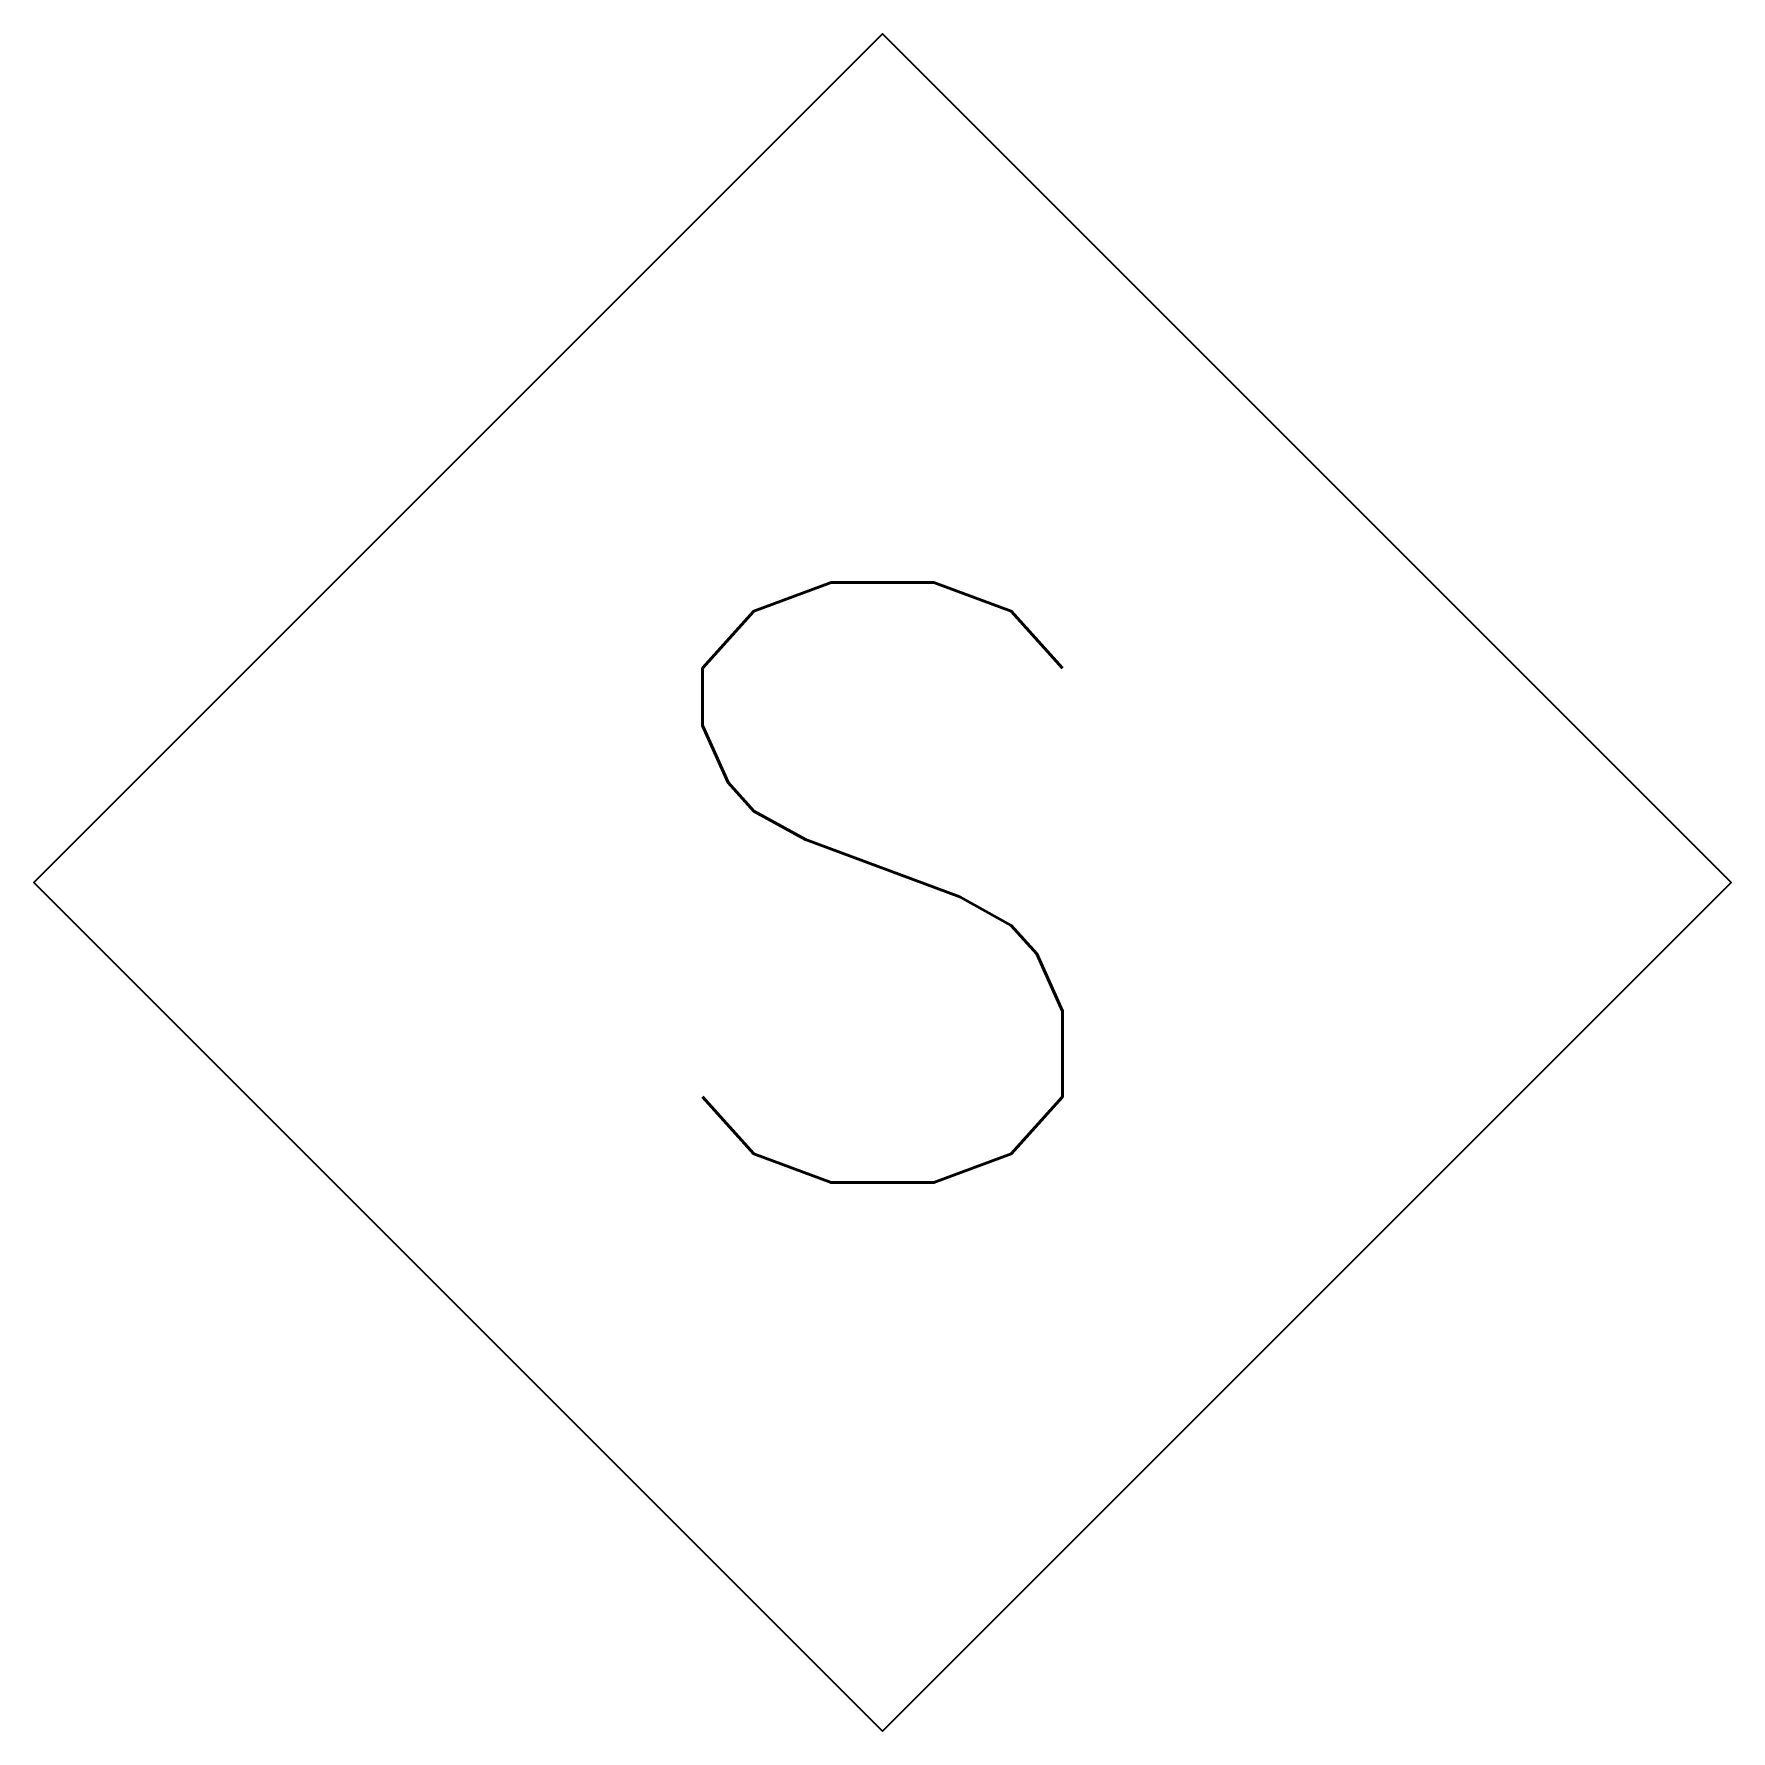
# Model space of a CAD drawing. Extents: x 199.634 to 199.899, y 313.047 to 313.312.
import ezdxf
from ezdxf.enums import TextEntityAlignment as Align

# ---------------------------------------------------------------- set-up
doc = ezdxf.new("R2010")
doc.units = 0
doc.header["$LTSCALE"] = 48
doc.header["$MEASUREMENT"] = 0
doc.layers.get('0').update_dxf_attribs({"linetype": 'CONTINUOUS'})
doc.styles.add('ROMANS', font='romans.shx', dxfattribs={"width": 0.9, "height": 4.5})

msp = doc.modelspace()

# ---------------------------------------------------------------- linework, layer by layer
msp.add_lwpolyline([(199.76692, 313.04662), (199.8995, 313.1792), (199.76692, 313.31179), (199.63433, 313.1792)], close=True)

# ---------------------------------------------------------------- texts
at = {"color": 1, "style": 'ROMANS'}
msp.add_text('S', height=0.09375, dxfattribs=at).set_placement((199.76692, 313.1792), align=Align.MIDDLE)

doc.saveas('drawing.dxf')
